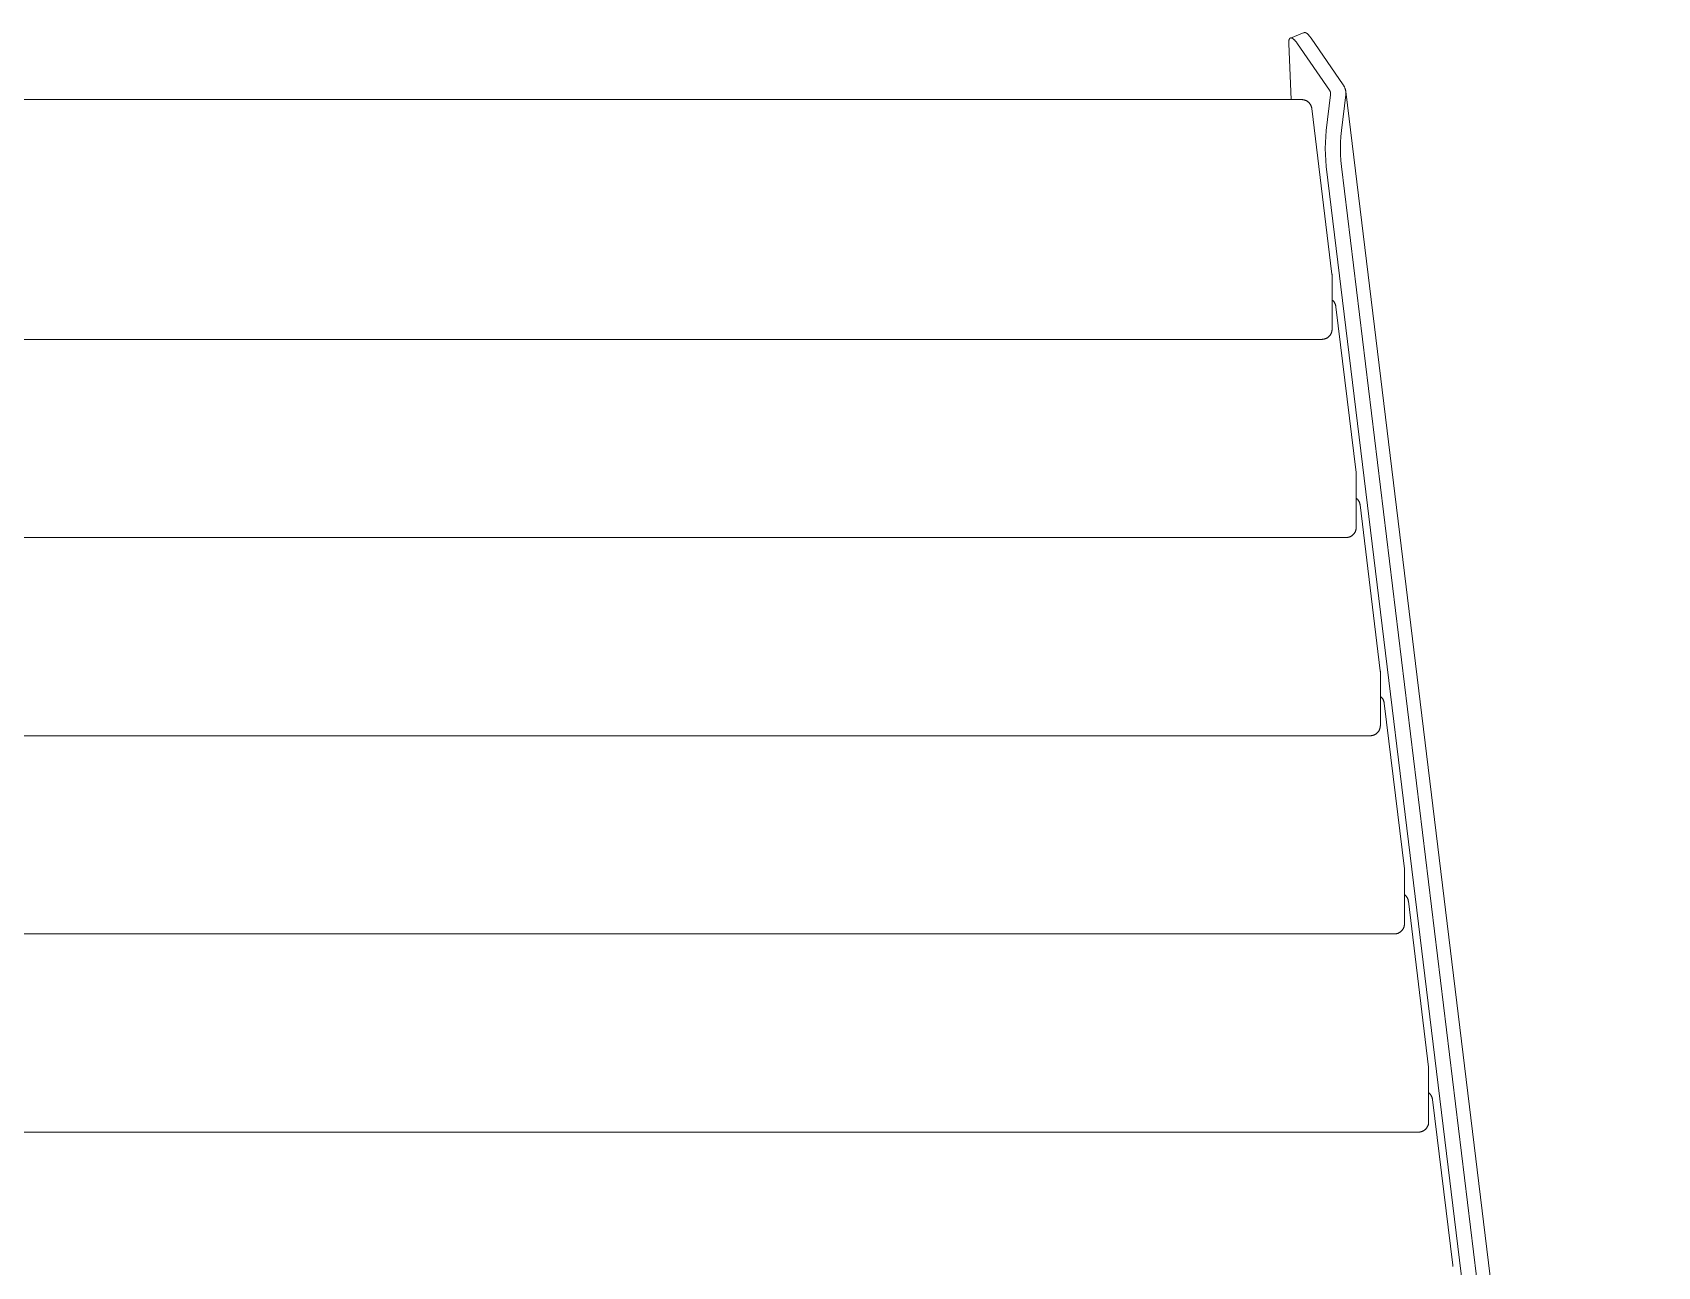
# Model space of a CAD drawing. Header units: millimetres. Extents: x 143 to 4970, y 293 to 3610.
# Drawn here: x 834 to 1474, y 1421 to 1907 of the extents above; entities that cross this region are included whole.
import ezdxf

# ---------------------------------------------------------------- set-up
doc = ezdxf.new("R2010")
doc.units = ezdxf.units.MM
doc.layers.add('ZANO_R', color=7, linetype='Continuous', lineweight=0)

msp = doc.modelspace()

# ---------------------------------------------------------------- linework, layer by layer
at = {"layer": 'ZANO_R'}
for p, q in [((1328.83, 1903.2), (1328.82, 1903)), ((1328.82, 1903), (1328.82, 1902.8)), ((1328.82, 1902.8), (1328.83, 1902.58)), ((1328.84, 1903.48), (1328.83, 1903.39)), ((1328.83, 1903.39), (1328.83, 1903.2)), ((1328.83, 1902.58), (1329.84, 1880.59)), ((1328.85, 1903.57), (1328.84, 1903.48)), ((1328.86, 1903.66), (1328.85, 1903.57)), ((1328.87, 1903.74), (1328.86, 1903.66)), ((1328.88, 1903.82), (1328.87, 1903.74)), ((1328.9, 1903.9), (1328.88, 1903.82)), ((1328.91, 1903.98), (1328.9, 1903.9)), ((1328.93, 1904.05), (1328.91, 1903.98)), ((1328.95, 1904.12), (1328.93, 1904.05)), ((1328.97, 1904.19), (1328.95, 1904.12)), ((1328.99, 1904.25), (1328.97, 1904.19)), ((1329.01, 1904.31), (1328.99, 1904.25)), ((1329.02, 1904.34), (1329.01, 1904.31)), ((1329.03, 1904.37), (1329.02, 1904.34)), ((1329.04, 1904.4), (1329.03, 1904.37)), ((1329.06, 1904.43), (1329.04, 1904.4)), ((1329.07, 1904.45), (1329.06, 1904.43)), ((1329.08, 1904.48), (1329.07, 1904.45)), ((1329.1, 1904.5), (1329.08, 1904.48)), ((1329.11, 1904.53), (1329.1, 1904.5)), ((1329.12, 1904.55), (1329.11, 1904.53)), ((1329.14, 1904.58), (1329.12, 1904.55)), ((1329.15, 1904.6), (1329.14, 1904.58)), ((1329.17, 1904.62), (1329.15, 1904.6)), ((1329.18, 1904.64), (1329.17, 1904.62)), ((1329.2, 1904.66), (1329.18, 1904.64)), ((1329.22, 1904.68), (1329.2, 1904.66)), ((1329.23, 1904.7), (1329.22, 1904.68)), ((1329.25, 1904.71), (1329.23, 1904.7)), ((1329.27, 1904.73), (1329.25, 1904.71)), ((1329.28, 1904.75), (1329.27, 1904.73)), ((1329.3, 1904.76), (1329.28, 1904.75)), ((1329.32, 1904.78), (1329.3, 1904.76)), ((1329.34, 1904.79), (1329.32, 1904.78)), ((1329.35, 1904.8), (1329.34, 1904.79)), ((1329.37, 1904.82), (1329.35, 1904.8)), ((1329.39, 1904.82), (1329.37, 1904.82)), ((1329.4, 1904.83), (1329.39, 1904.82)), ((1329.42, 1904.84), (1329.4, 1904.83)), ((1329.43, 1904.85), (1329.42, 1904.84)), ((1329.44, 1904.85), (1329.43, 1904.85)), ((1329.46, 1904.86), (1329.44, 1904.85)), ((1329.47, 1904.87), (1329.46, 1904.86)), ((1329.49, 1904.87), (1329.47, 1904.87)), ((1329.49, 1904.87), (1334.89, 1906.99)), ((1329.5, 1904.88), (1329.49, 1904.87)), ((1329.52, 1904.88), (1329.5, 1904.88)), ((1329.53, 1904.89), (1329.52, 1904.88)), ((1329.55, 1904.89), (1329.53, 1904.89)), ((1329.57, 1904.9), (1329.55, 1904.89)), ((1329.58, 1904.9), (1329.57, 1904.9)), ((1329.6, 1904.9), (1329.58, 1904.9)), ((1329.62, 1904.9), (1329.6, 1904.9)), ((1329.63, 1904.91), (1329.62, 1904.9)), ((1329.65, 1904.91), (1329.63, 1904.91)), ((1329.67, 1904.91), (1329.65, 1904.91)), ((1329.68, 1904.91), (1329.67, 1904.91)), ((1329.7, 1904.91), (1329.68, 1904.91)), ((1329.72, 1904.91), (1329.7, 1904.91)), ((1329.73, 1904.91), (1329.72, 1904.91)), ((1329.75, 1904.91), (1329.73, 1904.91)), ((1329.77, 1904.91), (1329.75, 1904.91)), ((1329.79, 1904.91), (1329.77, 1904.91)), ((1329.81, 1904.91), (1329.79, 1904.91)), ((1329.83, 1904.9), (1329.81, 1904.91)), ((1329.84, 1904.9), (1329.83, 1904.9)), ((1329.86, 1904.9), (1329.84, 1904.9)), ((1329.88, 1904.89), (1329.86, 1904.9)), ((1329.9, 1904.89), (1329.88, 1904.89)), ((1329.92, 1904.89), (1329.9, 1904.89)), ((1329.94, 1904.88), (1329.92, 1904.89)), ((1329.96, 1904.88), (1329.94, 1904.88)), ((1329.98, 1904.87), (1329.96, 1904.88)), ((1330.02, 1904.86), (1329.98, 1904.87)), ((1330.06, 1904.84), (1330.02, 1904.86)), ((1330.1, 1904.83), (1330.06, 1904.84)), ((1330.14, 1904.81), (1330.1, 1904.83)), ((1330.18, 1904.79), (1330.14, 1904.81)), ((1330.23, 1904.77), (1330.18, 1904.79)), ((1330.27, 1904.74), (1330.23, 1904.77)), ((1330.31, 1904.72), (1330.27, 1904.74)), ((1330.36, 1904.69), (1330.31, 1904.72)), ((1330.4, 1904.66), (1330.36, 1904.69)), ((1330.45, 1904.63), (1330.4, 1904.66)), ((1330.5, 1904.6), (1330.45, 1904.63)), ((1330.54, 1904.57), (1330.5, 1904.6)), ((1330.59, 1904.53), (1330.54, 1904.57)), ((1330.68, 1904.46), (1330.59, 1904.53)), ((1330.78, 1904.38), (1330.68, 1904.46)), ((1330.88, 1904.29), (1330.78, 1904.38)), ((1330.98, 1904.2), (1330.88, 1904.29)), ((1331.08, 1904.09), (1330.98, 1904.2)), ((1331.19, 1903.99), (1331.08, 1904.09)), ((1331.29, 1903.88), (1331.19, 1903.99)), ((1331.4, 1903.76), (1331.29, 1903.88)), ((1331.61, 1903.51), (1331.4, 1903.76)), ((1331.83, 1903.23), (1331.61, 1903.51)), ((1332.04, 1902.94), (1331.83, 1903.23)), ((1332.26, 1902.63), (1332.04, 1902.94)), ((1344.88, 1884.3), (1332.26, 1902.63)), ((1334.8, 1906.95), (1334.79, 1906.94)), ((1334.82, 1906.95), (1334.8, 1906.95)), ((1334.83, 1906.96), (1334.82, 1906.95)), ((1334.85, 1906.97), (1334.83, 1906.96)), ((1334.86, 1906.98), (1334.85, 1906.97)), ((1334.87, 1906.98), (1334.86, 1906.98)), ((1334.89, 1906.99), (1334.87, 1906.98)), ((1334.9, 1906.99), (1334.89, 1906.99)), ((1334.92, 1907), (1334.9, 1906.99)), ((1334.94, 1907), (1334.92, 1907)), ((1334.95, 1907.01), (1334.94, 1907)), ((1334.97, 1907.01), (1334.95, 1907.01)), ((1334.98, 1907.02), (1334.97, 1907.01)), ((1335, 1907.02), (1334.98, 1907.02)), ((1335.01, 1907.02), (1335, 1907.02)), ((1335.03, 1907.03), (1335.01, 1907.02)), ((1335.05, 1907.03), (1335.03, 1907.03)), ((1335.06, 1907.03), (1335.05, 1907.03)), ((1335.08, 1907.03), (1335.06, 1907.03)), ((1335.1, 1907.03), (1335.08, 1907.03)), ((1335.12, 1907.03), (1335.1, 1907.03)), ((1335.13, 1907.03), (1335.12, 1907.03)), ((1335.15, 1907.03), (1335.13, 1907.03)), ((1335.17, 1907.03), (1335.15, 1907.03)), ((1335.19, 1907.03), (1335.17, 1907.03)), ((1335.2, 1907.03), (1335.19, 1907.03)), ((1335.22, 1907.03), (1335.2, 1907.03)), ((1335.24, 1907.02), (1335.22, 1907.03)), ((1335.26, 1907.02), (1335.24, 1907.02)), ((1335.28, 1907.02), (1335.26, 1907.02)), ((1335.3, 1907.02), (1335.28, 1907.02)), ((1335.32, 1907.01), (1335.3, 1907.02)), ((1335.34, 1907.01), (1335.32, 1907.01)), ((1335.36, 1907), (1335.34, 1907.01)), ((1335.37, 1907), (1335.36, 1907)), ((1335.39, 1906.99), (1335.37, 1907)), ((1335.43, 1906.98), (1335.39, 1906.99)), ((1335.47, 1906.96), (1335.43, 1906.98)), ((1335.52, 1906.95), (1335.47, 1906.96)), ((1335.56, 1906.93), (1335.52, 1906.95)), ((1335.6, 1906.91), (1335.56, 1906.93)), ((1335.64, 1906.89), (1335.6, 1906.91)), ((1335.69, 1906.86), (1335.64, 1906.89)), ((1335.73, 1906.84), (1335.69, 1906.86)), ((1335.77, 1906.81), (1335.73, 1906.84)), ((1335.82, 1906.79), (1335.77, 1906.81)), ((1335.87, 1906.76), (1335.82, 1906.79)), ((1335.91, 1906.72), (1335.87, 1906.76)), ((1335.96, 1906.69), (1335.91, 1906.72)), ((1336.01, 1906.66), (1335.96, 1906.69)), ((1336.1, 1906.58), (1336.01, 1906.66)), ((1336.2, 1906.5), (1336.1, 1906.58)), ((1336.3, 1906.41), (1336.2, 1906.5)), ((1336.4, 1906.32), (1336.3, 1906.41)), ((1336.5, 1906.22), (1336.4, 1906.32)), ((1336.6, 1906.11), (1336.5, 1906.22)), ((1336.71, 1906), (1336.6, 1906.11)), ((1336.81, 1905.88), (1336.71, 1906)), ((1337.03, 1905.63), (1336.81, 1905.88)), ((1337.24, 1905.35), (1337.03, 1905.63)), ((1337.46, 1905.06), (1337.24, 1905.35)), ((1337.68, 1904.75), (1337.46, 1905.06)), ((1350.3, 1886.42), (1337.68, 1904.75)), ((1344.88, 1884.3), (1344.93, 1884.23)), ((1344.93, 1884.23), (1344.98, 1884.16)), ((1344.98, 1884.16), (1345.02, 1884.08)), ((1345.02, 1884.08), (1345.06, 1884.01)), ((1345.06, 1884.01), (1345.1, 1883.93)), ((1345.1, 1883.93), (1345.13, 1883.86)), ((1345.13, 1883.86), (1345.17, 1883.78)), ((1345.17, 1883.78), (1345.2, 1883.7)), ((1345.2, 1883.7), (1345.23, 1883.62)), ((1345.23, 1883.62), (1345.25, 1883.54)), ((1345.25, 1883.54), (1345.27, 1883.46)), ((1345.27, 1883.46), (1345.29, 1883.37)), ((1345.29, 1883.37), (1345.31, 1883.29)), ((1345.31, 1883.29), (1345.32, 1883.21)), ((1345.32, 1883.21), (1345.33, 1883.12)), ((1345.33, 1883.12), (1345.34, 1883.04)), ((1345.34, 1882.62), (1345.33, 1882.53)), ((1345.34, 1883.04), (1345.35, 1882.95)), ((1345.35, 1882.7), (1345.34, 1882.62)), ((1345.35, 1882.95), (1345.35, 1882.87)), ((1345.35, 1882.87), (1345.35, 1882.79)), ((1345.35, 1882.79), (1345.35, 1882.7)), ((1350.41, 1886.27), (1350.3, 1886.42)), ((1350.51, 1886.11), (1350.41, 1886.27)), ((1350.6, 1885.95), (1350.51, 1886.11)), ((1350.69, 1885.78), (1350.6, 1885.95)), ((1350.77, 1885.62), (1350.69, 1885.78)), ((1350.85, 1885.45), (1350.77, 1885.62)), ((1350.92, 1885.28), (1350.85, 1885.45)), ((1350.99, 1885.1), (1350.92, 1885.28)), ((1351.05, 1884.93), (1350.99, 1885.1)), ((1351.11, 1884.75), (1351.05, 1884.93)), ((1351.16, 1884.57), (1351.11, 1884.75)), ((1351.2, 1884.39), (1351.16, 1884.57)), ((1351.24, 1884.2), (1351.2, 1884.39)), ((1351.27, 1884.02), (1351.24, 1884.2)), ((1351.29, 1883.83), (1351.27, 1884.02)), ((1351.31, 1883.65), (1351.29, 1883.83)), ((1351.29, 1882.53), (1351.31, 1882.72)), ((1351.3, 1883.79), (1474.14, 875.78)), ((1351.32, 1883.46), (1351.31, 1883.65)), ((1351.31, 1882.72), (1351.32, 1882.9)), ((1351.33, 1883.28), (1351.32, 1883.46)), ((1351.32, 1882.9), (1351.33, 1883.09)), ((1351.33, 1883.09), (1351.33, 1883.28)), ((333.66, 1880.59), (1333.94, 1880.59)), ((1333.94, 1880.59), (1334.08, 1880.59)), ((1334.08, 1880.59), (1334.22, 1880.58)), ((1334.22, 1880.58), (1334.35, 1880.57)), ((1334.35, 1880.57), (1334.49, 1880.55)), ((1334.49, 1880.55), (1334.63, 1880.53)), ((1334.63, 1880.53), (1334.76, 1880.5)), ((1334.76, 1880.5), (1334.9, 1880.47)), ((1334.9, 1880.47), (1335.03, 1880.44)), ((1335.03, 1880.44), (1335.16, 1880.4)), ((1335.16, 1880.4), (1335.29, 1880.35)), ((1335.29, 1880.35), (1335.42, 1880.3)), ((1335.42, 1880.3), (1335.55, 1880.25)), ((1335.55, 1880.25), (1335.68, 1880.19)), ((1335.68, 1880.19), (1335.8, 1880.13)), ((1335.8, 1880.13), (1335.92, 1880.06)), ((1335.92, 1880.06), (1336.04, 1879.99)), ((1336.04, 1879.99), (1336.16, 1879.92)), ((1336.16, 1879.92), (1336.27, 1879.84)), ((1336.27, 1879.84), (1336.38, 1879.76)), ((1336.38, 1879.76), (1336.49, 1879.67)), ((1336.49, 1879.67), (1336.59, 1879.58)), ((1336.59, 1879.58), (1336.69, 1879.49)), ((1336.69, 1879.49), (1336.79, 1879.39)), ((1336.79, 1879.39), (1336.89, 1879.29)), ((1336.89, 1879.29), (1336.98, 1879.19)), ((1336.98, 1879.19), (1337.07, 1879.08)), ((1337.07, 1879.08), (1337.15, 1878.97)), ((1337.15, 1878.97), (1337.23, 1878.86)), ((1337.23, 1878.86), (1337.31, 1878.75)), ((1337.31, 1878.75), (1337.38, 1878.63)), ((1337.38, 1878.63), (1337.45, 1878.51)), ((1337.45, 1878.51), (1337.51, 1878.39)), ((1337.51, 1878.39), (1337.57, 1878.26)), ((1337.57, 1878.26), (1337.63, 1878.14)), ((1337.63, 1878.14), (1337.68, 1878.01)), ((1337.68, 1878.01), (1337.73, 1877.88)), ((1337.73, 1877.88), (1337.77, 1877.75)), ((1337.77, 1877.75), (1337.81, 1877.61)), ((1337.81, 1877.61), (1337.84, 1877.48)), ((1337.84, 1877.48), (1337.87, 1877.34)), ((1337.87, 1877.34), (1337.89, 1877.21)), ((1337.89, 1877.21), (1337.91, 1877.07)), ((1337.91, 1877.07), (1345.87, 1811.78)), ((1345.33, 1882.53), (1343.61, 1868.39)), ((1351.29, 1882.53), (1349.57, 1868.39)), ((1343.29, 1863.68), (1343.25, 1861.32)), ((1343.41, 1866.04), (1343.29, 1863.68)), ((1343.61, 1868.39), (1343.41, 1866.04)), ((1349.25, 1863.68), (1349.21, 1861.32)), ((1349.37, 1866.04), (1349.25, 1863.68)), ((1349.57, 1868.39), (1349.37, 1866.04)), ((1343.25, 1861.32), (1343.29, 1858.96)), ((1343.29, 1858.96), (1343.41, 1856.6)), ((1349.21, 1861.32), (1349.25, 1858.96)), ((1349.25, 1858.96), (1349.37, 1856.6)), ((1343.41, 1856.6), (1343.61, 1854.25)), ((1343.61, 1854.25), (1417.39, 1248.84)), ((1349.37, 1856.6), (1349.57, 1854.25)), ((1349.57, 1854.25), (1423.35, 1248.84)), ((1345.87, 1811.78), (1345.88, 1811.65)), ((1345.88, 1811.65), (1345.89, 1811.53)), ((1345.89, 1811.53), (1345.9, 1811.41)), ((1345.9, 1811.41), (1345.9, 1811.29)), ((1345.9, 1790.16), (1345.9, 1811.29)), ((1345.9, 1801.68), (1346.01, 1801.6)), ((1346.01, 1801.6), (1346.11, 1801.51)), ((1346.11, 1801.51), (1346.21, 1801.41)), ((1346.21, 1801.41), (1346.31, 1801.32)), ((1346.31, 1801.32), (1346.41, 1801.22)), ((1346.41, 1801.22), (1346.5, 1801.11)), ((1346.5, 1801.11), (1346.58, 1801.01)), ((1346.58, 1801.01), (1346.67, 1800.9)), ((1346.67, 1800.9), (1346.75, 1800.79)), ((1346.75, 1800.79), (1346.83, 1800.67)), ((1346.83, 1800.67), (1346.9, 1800.55)), ((1346.9, 1800.55), (1346.97, 1800.43)), ((1346.97, 1800.43), (1347.03, 1800.31)), ((1347.03, 1800.31), (1347.09, 1800.19)), ((1347.09, 1800.19), (1347.14, 1800.06)), ((1347.14, 1800.06), (1347.2, 1799.93)), ((1347.2, 1799.93), (1347.24, 1799.8)), ((1347.24, 1799.8), (1347.28, 1799.67)), ((1347.28, 1799.67), (1347.32, 1799.54)), ((1347.32, 1799.54), (1347.36, 1799.41)), ((1347.36, 1799.41), (1347.38, 1799.27)), ((1347.38, 1799.27), (1347.41, 1799.14)), ((1347.41, 1799.14), (1347.43, 1799)), ((1347.43, 1799), (1355.38, 1733.7)), ((1343.74, 1786.61), (1343.62, 1786.55)), ((1343.86, 1786.67), (1343.74, 1786.61)), ((1343.98, 1786.74), (1343.86, 1786.67)), ((1344.09, 1786.81), (1343.98, 1786.74)), ((1344.21, 1786.89), (1344.09, 1786.81)), ((1344.32, 1786.97), (1344.21, 1786.89)), ((1344.42, 1787.06), (1344.32, 1786.97)), ((1344.53, 1787.14), (1344.42, 1787.06)), ((1344.63, 1787.23), (1344.53, 1787.14)), ((1344.73, 1787.33), (1344.63, 1787.23)), ((1344.82, 1787.43), (1344.73, 1787.33)), ((1344.91, 1787.53), (1344.82, 1787.43)), ((1345, 1787.63), (1344.91, 1787.53)), ((1345.09, 1787.74), (1345, 1787.63)), ((1345.17, 1787.85), (1345.09, 1787.74)), ((1345.24, 1787.96), (1345.17, 1787.85)), ((1345.32, 1788.08), (1345.24, 1787.96)), ((1345.39, 1788.2), (1345.32, 1788.08)), ((1345.45, 1788.32), (1345.39, 1788.2)), ((1345.51, 1788.44), (1345.45, 1788.32)), ((1345.57, 1788.56), (1345.51, 1788.44)), ((1345.62, 1788.69), (1345.57, 1788.56)), ((1345.67, 1788.82), (1345.62, 1788.69)), ((1345.71, 1788.95), (1345.67, 1788.82)), ((1345.75, 1789.08), (1345.71, 1788.95)), ((1345.79, 1789.21), (1345.75, 1789.08)), ((1345.82, 1789.34), (1345.79, 1789.21)), ((1345.84, 1789.48), (1345.82, 1789.34)), ((1345.86, 1789.61), (1345.84, 1789.48)), ((1345.88, 1789.75), (1345.86, 1789.61)), ((1345.89, 1789.88), (1345.88, 1789.75)), ((1345.9, 1790.02), (1345.89, 1789.88)), ((1345.9, 1790.16), (1345.9, 1790.02)), ((1341.9, 1786.16), (325.71, 1786.16)), ((1342.04, 1786.16), (1341.9, 1786.16)), ((1342.17, 1786.17), (1342.04, 1786.16)), ((1342.31, 1786.18), (1342.17, 1786.17)), ((1342.44, 1786.2), (1342.31, 1786.18)), ((1342.58, 1786.22), (1342.44, 1786.2)), ((1342.71, 1786.24), (1342.58, 1786.22)), ((1342.85, 1786.27), (1342.71, 1786.24)), ((1342.98, 1786.31), (1342.85, 1786.27)), ((1343.11, 1786.35), (1342.98, 1786.31)), ((1343.24, 1786.39), (1343.11, 1786.35)), ((1343.37, 1786.44), (1343.24, 1786.39)), ((1343.49, 1786.49), (1343.37, 1786.44)), ((1343.62, 1786.55), (1343.49, 1786.49)), ((1355.38, 1733.7), (1355.4, 1733.58)), ((1355.4, 1733.58), (1355.41, 1733.46)), ((1355.41, 1733.46), (1355.41, 1733.34)), ((1355.41, 1733.34), (1355.41, 1733.22)), ((1355.41, 1712.09), (1355.41, 1733.22)), ((1355.41, 1723.61), (1355.52, 1723.53)), ((1355.52, 1723.53), (1355.63, 1723.44)), ((1355.63, 1723.44), (1355.73, 1723.34)), ((1355.73, 1723.34), (1355.83, 1723.25)), ((1355.83, 1723.25), (1355.92, 1723.15)), ((1355.92, 1723.15), (1356.01, 1723.04)), ((1356.01, 1723.04), (1356.1, 1722.94)), ((1356.1, 1722.94), (1356.18, 1722.83)), ((1356.18, 1722.83), (1356.26, 1722.71)), ((1356.26, 1722.71), (1356.34, 1722.6)), ((1356.34, 1722.6), (1356.41, 1722.48)), ((1356.41, 1722.48), (1356.48, 1722.36)), ((1356.48, 1722.36), (1356.54, 1722.24)), ((1356.54, 1722.24), (1356.6, 1722.12)), ((1356.6, 1722.12), (1356.66, 1721.99)), ((1356.66, 1721.99), (1356.71, 1721.86)), ((1356.71, 1721.86), (1356.76, 1721.73)), ((1356.76, 1721.73), (1356.8, 1721.6)), ((1356.8, 1721.6), (1356.84, 1721.47)), ((1356.84, 1721.47), (1356.87, 1721.33)), ((1356.87, 1721.33), (1356.9, 1721.2)), ((1356.9, 1721.2), (1356.92, 1721.06)), ((1356.92, 1721.06), (1356.94, 1720.93)), ((1356.94, 1720.93), (1364.9, 1655.63)), ((1354.68, 1709.78), (1354.6, 1709.67)), ((1354.76, 1709.89), (1354.68, 1709.78)), ((1354.83, 1710.01), (1354.76, 1709.89)), ((1354.9, 1710.13), (1354.83, 1710.01)), ((1354.96, 1710.25), (1354.9, 1710.13)), ((1355.03, 1710.37), (1354.96, 1710.25)), ((1355.08, 1710.49), (1355.03, 1710.37)), ((1355.13, 1710.62), (1355.08, 1710.49)), ((1355.18, 1710.75), (1355.13, 1710.62)), ((1355.23, 1710.88), (1355.18, 1710.75)), ((1355.27, 1711.01), (1355.23, 1710.88)), ((1355.3, 1711.14), (1355.27, 1711.01)), ((1355.33, 1711.27), (1355.3, 1711.14)), ((1355.36, 1711.41), (1355.33, 1711.27)), ((1355.38, 1711.54), (1355.36, 1711.41)), ((1355.39, 1711.68), (1355.38, 1711.54)), ((1355.4, 1711.81), (1355.39, 1711.68)), ((1355.41, 1711.95), (1355.4, 1711.81)), ((1355.41, 1712.09), (1355.41, 1711.95)), ((1351.41, 1708.09), (316.19, 1708.09)), ((1351.55, 1708.09), (1351.41, 1708.09)), ((1351.69, 1708.1), (1351.55, 1708.09)), ((1351.82, 1708.11), (1351.69, 1708.1)), ((1351.96, 1708.12), (1351.82, 1708.11)), ((1352.09, 1708.14), (1351.96, 1708.12)), ((1352.23, 1708.17), (1352.09, 1708.14)), ((1352.36, 1708.2), (1352.23, 1708.17)), ((1352.49, 1708.23), (1352.36, 1708.2)), ((1352.62, 1708.27), (1352.49, 1708.23)), ((1352.75, 1708.32), (1352.62, 1708.27)), ((1352.88, 1708.36), (1352.75, 1708.32)), ((1353.01, 1708.42), (1352.88, 1708.36)), ((1353.13, 1708.47), (1353.01, 1708.42)), ((1353.25, 1708.53), (1353.13, 1708.47)), ((1353.37, 1708.6), (1353.25, 1708.53)), ((1353.49, 1708.67), (1353.37, 1708.6)), ((1353.61, 1708.74), (1353.49, 1708.67)), ((1353.72, 1708.82), (1353.61, 1708.74)), ((1353.83, 1708.9), (1353.72, 1708.82)), ((1353.94, 1708.98), (1353.83, 1708.9)), ((1354.04, 1709.07), (1353.94, 1708.98)), ((1354.14, 1709.16), (1354.04, 1709.07)), ((1354.24, 1709.26), (1354.14, 1709.16)), ((1354.34, 1709.36), (1354.24, 1709.26)), ((1354.43, 1709.46), (1354.34, 1709.36)), ((1354.52, 1709.56), (1354.43, 1709.46)), ((1354.6, 1709.67), (1354.52, 1709.56)), ((1364.9, 1655.63), (1364.91, 1655.51)), ((1364.91, 1655.51), (1364.92, 1655.39)), ((1364.92, 1655.39), (1364.93, 1655.27)), ((1364.93, 1655.27), (1364.93, 1655.15)), ((1364.93, 1634.01), (1364.93, 1655.15)), ((1364.93, 1645.54), (1365.04, 1645.45)), ((1365.04, 1645.45), (1365.14, 1645.36)), ((1365.14, 1645.36), (1365.24, 1645.27)), ((1365.24, 1645.27), (1365.34, 1645.17)), ((1365.34, 1645.17), (1365.43, 1645.07)), ((1365.43, 1645.07), (1365.53, 1644.97)), ((1365.53, 1644.97), (1365.61, 1644.86)), ((1365.61, 1644.86), (1365.7, 1644.75)), ((1365.7, 1644.75), (1365.78, 1644.64)), ((1365.78, 1644.64), (1365.85, 1644.53)), ((1365.85, 1644.53), (1365.93, 1644.41)), ((1365.93, 1644.41), (1365.99, 1644.29)), ((1365.99, 1644.29), (1366.06, 1644.17)), ((1366.06, 1644.17), (1366.12, 1644.04)), ((1366.12, 1644.04), (1366.17, 1643.92)), ((1366.17, 1643.92), (1366.23, 1643.79)), ((1366.23, 1643.79), (1366.27, 1643.66)), ((1366.27, 1643.66), (1366.31, 1643.53)), ((1366.31, 1643.53), (1366.35, 1643.4)), ((1366.35, 1643.4), (1366.38, 1643.26)), ((1366.38, 1643.26), (1366.41, 1643.13)), ((1366.41, 1643.13), (1366.44, 1642.99)), ((1366.44, 1642.99), (1366.46, 1642.86)), ((1366.46, 1642.86), (1374.41, 1577.56)), ((1364.78, 1632.93), (1364.74, 1632.8)), ((1364.81, 1633.07), (1364.78, 1632.93)), ((1364.84, 1633.2), (1364.81, 1633.07)), ((1364.87, 1633.33), (1364.84, 1633.2)), ((1364.89, 1633.47), (1364.87, 1633.33)), ((1364.91, 1633.6), (1364.89, 1633.47)), ((1364.92, 1633.74), (1364.91, 1633.6)), ((1364.93, 1633.88), (1364.92, 1633.74)), ((1364.93, 1634.01), (1364.93, 1633.88)), ((1360.93, 1630.01), (306.68, 1630.01)), ((1361.06, 1630.02), (1360.93, 1630.01)), ((1361.2, 1630.02), (1361.06, 1630.02)), ((1361.34, 1630.03), (1361.2, 1630.02)), ((1361.47, 1630.05), (1361.34, 1630.03)), ((1361.61, 1630.07), (1361.47, 1630.05)), ((1361.74, 1630.1), (1361.61, 1630.07)), ((1361.88, 1630.13), (1361.74, 1630.1)), ((1362.01, 1630.16), (1361.88, 1630.13)), ((1362.14, 1630.2), (1362.01, 1630.16)), ((1362.27, 1630.24), (1362.14, 1630.2)), ((1362.4, 1630.29), (1362.27, 1630.24)), ((1362.52, 1630.34), (1362.4, 1630.29)), ((1362.65, 1630.4), (1362.52, 1630.34)), ((1362.77, 1630.46), (1362.65, 1630.4)), ((1362.89, 1630.53), (1362.77, 1630.46)), ((1363.01, 1630.6), (1362.89, 1630.53)), ((1363.12, 1630.67), (1363.01, 1630.6)), ((1363.23, 1630.75), (1363.12, 1630.67)), ((1363.34, 1630.83), (1363.23, 1630.75)), ((1363.45, 1630.91), (1363.34, 1630.83)), ((1363.56, 1631), (1363.45, 1630.91)), ((1363.66, 1631.09), (1363.56, 1631)), ((1363.76, 1631.19), (1363.66, 1631.09)), ((1363.85, 1631.28), (1363.76, 1631.19)), ((1363.94, 1631.38), (1363.85, 1631.28)), ((1364.03, 1631.49), (1363.94, 1631.38)), ((1364.12, 1631.6), (1364.03, 1631.49)), ((1364.2, 1631.71), (1364.12, 1631.6)), ((1364.27, 1631.82), (1364.2, 1631.71)), ((1364.35, 1631.94), (1364.27, 1631.82)), ((1364.41, 1632.05), (1364.35, 1631.94)), ((1364.48, 1632.17), (1364.41, 1632.05)), ((1364.54, 1632.3), (1364.48, 1632.17)), ((1364.6, 1632.42), (1364.54, 1632.3)), ((1364.65, 1632.55), (1364.6, 1632.42)), ((1364.7, 1632.67), (1364.65, 1632.55)), ((1364.74, 1632.8), (1364.7, 1632.67)), ((1374.41, 1577.56), (1374.43, 1577.44)), ((1374.43, 1577.44), (1374.44, 1577.32)), ((1374.44, 1577.32), (1374.44, 1577.2)), ((1374.44, 1577.2), (1374.44, 1577.08)), ((1374.44, 1555.94), (1374.44, 1577.08)), ((1374.44, 1567.47), (1374.55, 1567.38)), ((1374.55, 1567.38), (1374.65, 1567.29)), ((1374.65, 1567.29), (1374.76, 1567.2)), ((1374.76, 1567.2), (1374.85, 1567.1)), ((1374.85, 1567.1), (1374.95, 1567)), ((1374.95, 1567), (1375.04, 1566.9)), ((1375.04, 1566.9), (1375.13, 1566.79)), ((1375.13, 1566.79), (1375.21, 1566.68)), ((1375.21, 1566.68), (1375.29, 1566.57)), ((1375.29, 1566.57), (1375.37, 1566.46)), ((1375.37, 1566.46), (1375.44, 1566.34)), ((1375.44, 1566.34), (1375.51, 1566.22)), ((1375.51, 1566.22), (1375.57, 1566.1)), ((1375.57, 1566.1), (1375.63, 1565.97)), ((1375.63, 1565.97), (1375.69, 1565.85)), ((1375.69, 1565.85), (1375.74, 1565.72)), ((1375.74, 1565.72), (1375.79, 1565.59)), ((1375.79, 1565.59), (1375.83, 1565.46)), ((1375.83, 1565.46), (1375.87, 1565.32)), ((1375.87, 1565.32), (1375.9, 1565.19)), ((1375.9, 1565.19), (1375.93, 1565.06)), ((1375.93, 1565.06), (1375.95, 1564.92)), ((1375.95, 1564.92), (1375.97, 1564.78)), ((1375.97, 1564.78), (1383.93, 1499.49)), ((1370.44, 1551.94), (297.16, 1551.94)), ((1370.58, 1551.94), (1370.44, 1551.94)), ((1370.72, 1551.95), (1370.58, 1551.94)), ((1370.85, 1551.96), (1370.72, 1551.95)), ((1370.99, 1551.98), (1370.85, 1551.96)), ((1371.12, 1552), (1370.99, 1551.98)), ((1371.26, 1552.03), (1371.12, 1552)), ((1371.39, 1552.06), (1371.26, 1552.03)), ((1371.52, 1552.09), (1371.39, 1552.06)), ((1371.65, 1552.13), (1371.52, 1552.09)), ((1371.78, 1552.17), (1371.65, 1552.13)), ((1371.91, 1552.22), (1371.78, 1552.17)), ((1372.04, 1552.27), (1371.91, 1552.22)), ((1372.16, 1552.33), (1372.04, 1552.27)), ((1372.28, 1552.39), (1372.16, 1552.33)), ((1372.4, 1552.45), (1372.28, 1552.39)), ((1372.52, 1552.52), (1372.4, 1552.45)), ((1372.64, 1552.6), (1372.52, 1552.52)), ((1372.75, 1552.67), (1372.64, 1552.6)), ((1372.86, 1552.75), (1372.75, 1552.67)), ((1372.97, 1552.84), (1372.86, 1552.75)), ((1373.07, 1552.93), (1372.97, 1552.84)), ((1373.17, 1553.02), (1373.07, 1552.93)), ((1373.27, 1553.11), (1373.17, 1553.02)), ((1373.37, 1553.21), (1373.27, 1553.11)), ((1373.46, 1553.31), (1373.37, 1553.21)), ((1373.55, 1553.42), (1373.46, 1553.31)), ((1373.63, 1553.52), (1373.55, 1553.42)), ((1373.71, 1553.63), (1373.63, 1553.52)), ((1373.79, 1553.75), (1373.71, 1553.63)), ((1373.86, 1553.86), (1373.79, 1553.75)), ((1373.93, 1553.98), (1373.86, 1553.86)), ((1373.99, 1554.1), (1373.93, 1553.98)), ((1374.05, 1554.22), (1373.99, 1554.1)), ((1374.11, 1554.35), (1374.05, 1554.22)), ((1374.16, 1554.47), (1374.11, 1554.35)), ((1374.21, 1554.6), (1374.16, 1554.47)), ((1374.26, 1554.73), (1374.21, 1554.6)), ((1374.29, 1554.86), (1374.26, 1554.73)), ((1374.33, 1554.99), (1374.29, 1554.86)), ((1374.36, 1555.13), (1374.33, 1554.99)), ((1374.38, 1555.26), (1374.36, 1555.13)), ((1374.41, 1555.4), (1374.38, 1555.26)), ((1374.42, 1555.53), (1374.41, 1555.4)), ((1374.43, 1555.67), (1374.42, 1555.53)), ((1374.44, 1555.8), (1374.43, 1555.67)), ((1374.44, 1555.94), (1374.44, 1555.8)), ((1383.93, 1499.49), (1383.94, 1499.37)), ((1383.94, 1499.37), (1383.95, 1499.25)), ((1383.95, 1499.25), (1383.96, 1499.12)), ((1383.96, 1499.12), (1383.96, 1499)), ((1383.96, 1477.87), (1383.96, 1499)), ((1383.96, 1489.39), (1384.06, 1489.31)), ((1384.06, 1489.31), (1384.17, 1489.22)), ((1384.17, 1489.22), (1384.27, 1489.13)), ((1384.27, 1489.13), (1384.37, 1489.03)), ((1384.37, 1489.03), (1384.46, 1488.93)), ((1384.46, 1488.93), (1384.56, 1488.83)), ((1384.56, 1488.83), (1384.64, 1488.72)), ((1384.64, 1488.72), (1384.73, 1488.61)), ((1384.73, 1488.61), (1384.81, 1488.5)), ((1384.81, 1488.5), (1384.88, 1488.38)), ((1384.88, 1488.38), (1384.96, 1488.27)), ((1384.96, 1488.27), (1385.02, 1488.15)), ((1385.02, 1488.15), (1385.09, 1488.02)), ((1385.09, 1488.02), (1385.15, 1487.9)), ((1385.15, 1487.9), (1385.2, 1487.77)), ((1385.2, 1487.77), (1385.25, 1487.65)), ((1385.25, 1487.65), (1385.3, 1487.52)), ((1385.3, 1487.52), (1385.34, 1487.38)), ((1385.34, 1487.38), (1385.38, 1487.25)), ((1385.38, 1487.25), (1385.41, 1487.12)), ((1385.41, 1487.12), (1385.44, 1486.98)), ((1385.44, 1486.98), (1385.47, 1486.85)), ((1385.47, 1486.85), (1385.48, 1486.71)), ((1385.48, 1486.71), (1393.44, 1421.41)), ((1379.96, 1473.87), (287.65, 1473.87)), ((1380.09, 1473.87), (1379.96, 1473.87)), ((1380.23, 1473.88), (1380.09, 1473.87)), ((1380.37, 1473.89), (1380.23, 1473.88)), ((1380.5, 1473.91), (1380.37, 1473.89)), ((1380.64, 1473.93), (1380.5, 1473.91)), ((1380.77, 1473.95), (1380.64, 1473.93)), ((1380.9, 1473.98), (1380.77, 1473.95)), ((1381.04, 1474.02), (1380.9, 1473.98)), ((1381.17, 1474.06), (1381.04, 1474.02)), ((1381.3, 1474.1), (1381.17, 1474.06)), ((1381.42, 1474.15), (1381.3, 1474.1)), ((1381.55, 1474.2), (1381.42, 1474.15)), ((1381.68, 1474.26), (1381.55, 1474.2)), ((1381.8, 1474.32), (1381.68, 1474.26)), ((1381.92, 1474.38), (1381.8, 1474.32)), ((1382.04, 1474.45), (1381.92, 1474.38)), ((1382.15, 1474.52), (1382.04, 1474.45)), ((1382.26, 1474.6), (1382.15, 1474.52)), ((1382.37, 1474.68), (1382.26, 1474.6)), ((1382.48, 1474.77), (1382.37, 1474.68)), ((1382.59, 1474.85), (1382.48, 1474.77)), ((1382.69, 1474.95), (1382.59, 1474.85)), ((1382.79, 1475.04), (1382.69, 1474.95)), ((1382.88, 1475.14), (1382.79, 1475.04)), ((1382.97, 1475.24), (1382.88, 1475.14)), ((1383.06, 1475.34), (1382.97, 1475.24)), ((1383.14, 1475.45), (1383.06, 1475.34)), ((1383.23, 1475.56), (1383.14, 1475.45)), ((1383.3, 1475.68), (1383.23, 1475.56)), ((1383.37, 1475.79), (1383.3, 1475.68)), ((1383.44, 1475.91), (1383.37, 1475.79)), ((1383.51, 1476.03), (1383.44, 1475.91)), ((1383.57, 1476.15), (1383.51, 1476.03)), ((1383.63, 1476.28), (1383.57, 1476.15)), ((1383.68, 1476.4), (1383.63, 1476.28)), ((1383.73, 1476.53), (1383.68, 1476.4)), ((1383.77, 1476.66), (1383.73, 1476.53)), ((1383.81, 1476.79), (1383.77, 1476.66)), ((1383.84, 1476.92), (1383.81, 1476.79)), ((1383.87, 1477.06), (1383.84, 1476.92)), ((1383.9, 1477.19), (1383.87, 1477.06)), ((1383.92, 1477.32), (1383.9, 1477.19)), ((1383.94, 1477.46), (1383.92, 1477.32)), ((1383.95, 1477.6), (1383.94, 1477.46)), ((1383.96, 1477.87), (1383.95, 1477.73)), ((1383.95, 1477.73), (1383.95, 1477.6)), ((1393.44, 1421.41), (1393.46, 1421.29)), ((1393.46, 1421.29), (1393.46, 1421.17)), ((1393.46, 1421.17), (1393.47, 1421.05)), ((1393.47, 1421.05), (1393.47, 1420.93))]:
    msp.add_line(p, q, dxfattribs=at)

doc.saveas('drawing.dxf')
